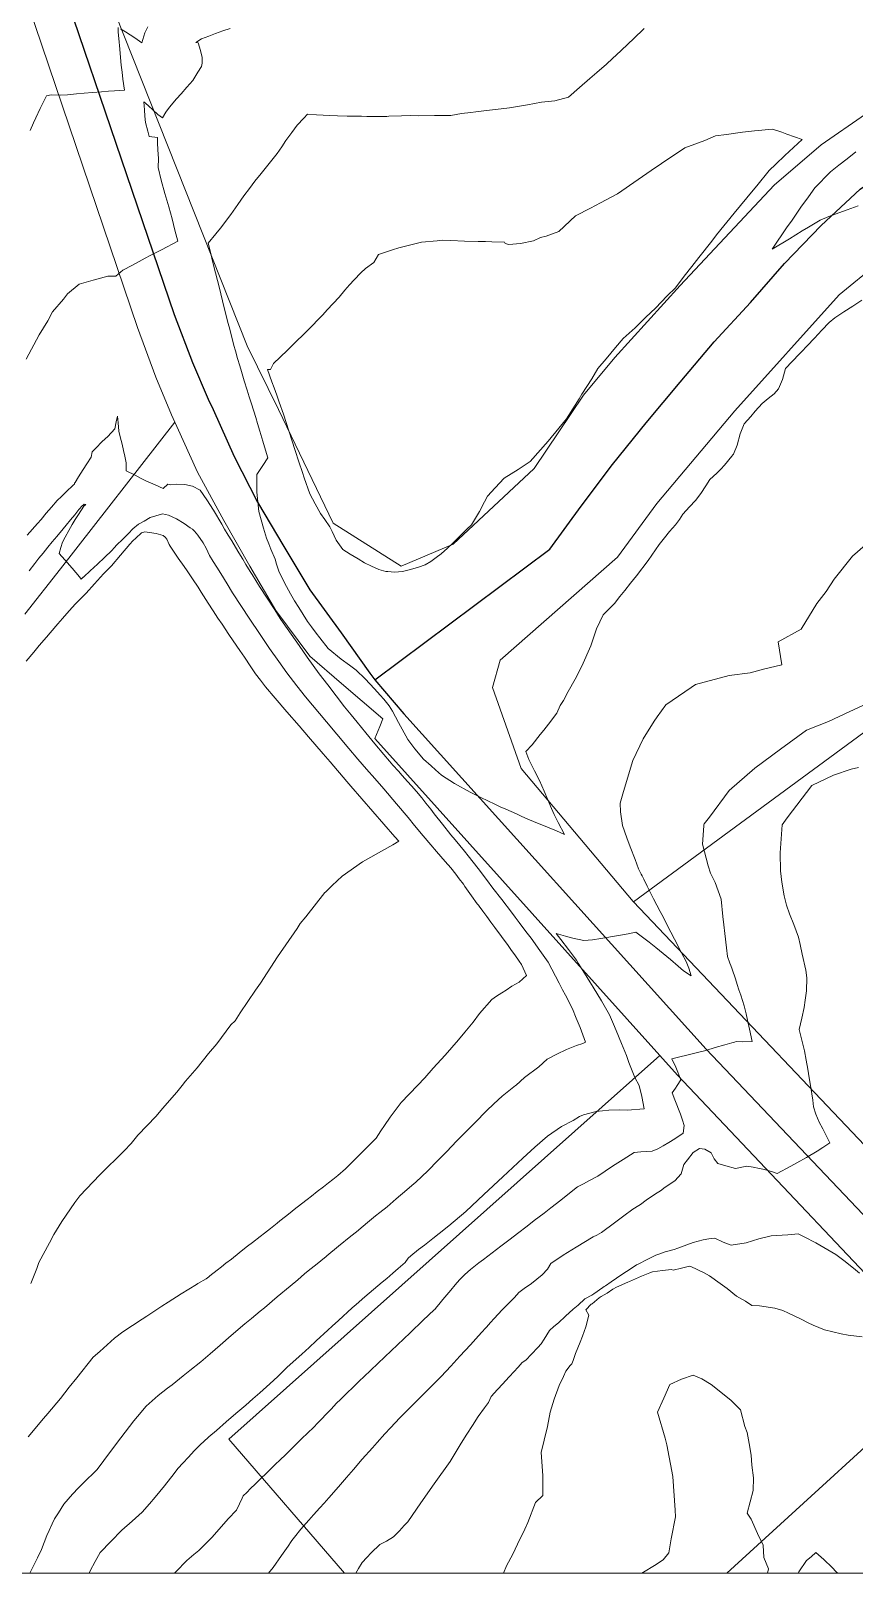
# Model space of a CAD drawing. Header units: inches. Extents: x 11351264 to 11356330, y 6702313 to 6706468.
# Drawn here: x 11352749 to 11353065, y 6702313 to 6702904 of the extents above; entities that cross this region are included whole.
import ezdxf

# ---------------------------------------------------------------- set-up
doc = ezdxf.new("R2010")
doc.units = ezdxf.units.IN
doc.header["$MEASUREMENT"] = 0
doc.layers.add('Shumate_Contours_clip1', color=7, linetype='Continuous', lineweight=0)
doc.layers.add('Shumate_Parcels_clip1', color=7, linetype='Continuous', lineweight=0)
doc.layers.add('Shumate_Streets_clip1', color=7, linetype='Continuous')

msp = doc.modelspace()

# ---------------------------------------------------------------- linework, layer by layer
at = {"layer": 'Shumate_Contours_clip1'}
for points, elevation in [([(11352825.42, 6702905.05), (11352822.72, 6702904.08), (11352819.87, 6702903.05), (11352817.3, 6702902.13), (11352814.49, 6702901.12), (11352812.27, 6702899.72), (11352813.2, 6702899.57), (11352814.12, 6702896.63), (11352814.71, 6702893.87), (11352814.73, 6702891.71), (11352814.5, 6702890.52), (11352813.03, 6702888.27), (11352811.14, 6702885.06), (11352808.84, 6702882.56), (11352806.68, 6702879.95), (11352804.87, 6702878.02), (11352802.23, 6702874.83), (11352800.79, 6702872.94), (11352799.51, 6702870.86), (11352797.77, 6702872.12), (11352795.89, 6702873.74), (11352794.08, 6702875.52), (11352792.35, 6702876.98), (11352792.67, 6702873.81), (11352792.74, 6702871.39), (11352792.97, 6702868.99), (11352793.88, 6702865.66), (11352794.38, 6702863.6), (11352797.61, 6702863.22), (11352797.56, 6702861.18), (11352797.7, 6702858.54), (11352797.94, 6702855.18), (11352797.87, 6702851.76), (11352799.01, 6702846.87), (11352800.47, 6702841.79), (11352801.99, 6702836.68), (11352802.58, 6702834.43), (11352803.18, 6702832.11), (11352804.32, 6702827.8), (11352805.44, 6702823.59), (11352799.09, 6702820.26), (11352794.84, 6702818.03), (11352792.87, 6702817), (11352787.99, 6702814.37), (11352784.28, 6702812.4), (11352781.68, 6702810.12), (11352778.54, 6702810.14), (11352773, 6702808.65), (11352767.58, 6702807.02), (11352763.12, 6702803.33), (11352761.55, 6702801.33), (11352757.3, 6702796.5), (11352755.55, 6702793.08), (11352752.19, 6702787.64), (11352747.23, 6702778.38)], 1402), ([(11352782.5, 6702905.43), (11352782.59, 6702903.63), (11352782.78, 6702901.18), (11352783.11, 6702897.08), (11352783.39, 6702893.91), (11352783.67, 6702890.99), (11352784.01, 6702888.33), (11352784.35, 6702885.66), (11352784.94, 6702881.44), (11352781.13, 6702881.2), (11352778.81, 6702880.98), (11352776.09, 6702880.74), (11352772.69, 6702880.48), (11352769.56, 6702880.24), (11352766.57, 6702879.97), (11352763.08, 6702879.66), (11352760.45, 6702879.46), (11352756.85, 6702879.61), (11352755.08, 6702879.23), (11352752.63, 6702874.33), (11352751.01, 6702870.85), (11352750.05, 6702868.93), (11352748.76, 6702866)], 1404), ([(11352793.91, 6702905.7), (11352792.81, 6702903.38), (11352791.64, 6702899.53), (11352788.9, 6702901.43), (11352785.32, 6702903.72), (11352783.39, 6702904.92)], 1404), ([(11352984.23, 6702904.99), (11352980.16, 6702901.09), (11352978.11, 6702899.12), (11352975.23, 6702896.48), (11352972.04, 6702893.49), (11352969.7, 6702891.42), (11352966.04, 6702888.2), (11352963.4, 6702885.84), (11352959.4, 6702882.47), (11352955.21, 6702878.71), (11352950.01, 6702877.37), (11352944.78, 6702876.79), (11352939.42, 6702875.8), (11352932.52, 6702874.66), (11352927.14, 6702873.96), (11352923.73, 6702873.63), (11352919.7, 6702873.04), (11352917.69, 6702872.85), (11352914.14, 6702872.41), (11352910.12, 6702871.75), (11352903.81, 6702871.65), (11352897.51, 6702871.6), (11352894.62, 6702871.63), (11352891.2, 6702871.51), (11352886.25, 6702871.42), (11352885.5, 6702871.33), (11352884.81, 6702871.37), (11352883.33, 6702871.33), (11352880.09, 6702871.33), (11352877.93, 6702871.37), (11352875.89, 6702871.42), (11352870.37, 6702871.48), (11352866.6, 6702871.54), (11352863.74, 6702871.68), (11352858.6, 6702871.97), (11352855.09, 6702872.19), (11352853.73, 6702870.73), (11352851.19, 6702867.94), (11352849.09, 6702865.19), (11352846.81, 6702862.07), (11352845.26, 6702859.7), (11352843.5, 6702857.08), (11352837.3, 6702849.52), (11352834.96, 6702846.57), (11352832.88, 6702843.71), (11352830.73, 6702840.88), (11352828.4, 6702837.54), (11352825.76, 6702833.8), (11352821.72, 6702828.58), (11352820.02, 6702826.41), (11352817.1, 6702822.73), (11352817.92, 6702819.28), (11352818.73, 6702815.89), (11352819.84, 6702811.36), (11352821.33, 6702805.52), (11352823.08, 6702798.56), (11352824.75, 6702792.05), (11352825.31, 6702789.87), (11352826.91, 6702783.6), (11352827.51, 6702781.47), (11352828.32, 6702778.6), (11352829.14, 6702775.73), (11352829.76, 6702773.58), (11352830.78, 6702769.99), (11352831.98, 6702766.41), (11352832.78, 6702763.88), (11352833.64, 6702761.17), (11352835.28, 6702755.94), (11352835.95, 6702753.72), (11352836.89, 6702750.71), (11352838.02, 6702746.97), (11352838.31, 6702746.07), (11352839.98, 6702740.51), (11352837.99, 6702737.6), (11352835.76, 6702734.15), (11352835.67, 6702727.39), (11352836.48, 6702719.96), (11352838.28, 6702713.64), (11352839.43, 6702709.81), (11352840.26, 6702707.59), (11352841.11, 6702705.52), (11352842.67, 6702701.76), (11352843.24, 6702699.75), (11352844.08, 6702697.11), (11352846.37, 6702692.58), (11352848.6, 6702688.47), (11352850.19, 6702685.76), (11352851.78, 6702683.16), (11352853.45, 6702680.5), (11352855.18, 6702677.81), (11352856.62, 6702675.77), (11352858.44, 6702673.38), (11352859.79, 6702671.54), (11352863.07, 6702667.47), (11352868.02, 6702663.43), (11352871.26, 6702661.06), (11352873.84, 6702659.21), (11352877.17, 6702655.92), (11352880.82, 6702652), (11352883.02, 6702649.62), (11352884.41, 6702648.03), (11352886.47, 6702645.53), (11352887.66, 6702643.42), (11352890.02, 6702639.16), (11352893.54, 6702632.66), (11352896.22, 6702628.98), (11352899.57, 6702625.14), (11352902.48, 6702622.48), (11352904.26, 6702620.99), (11352906.54, 6702619.01), (11352911.5, 6702615.78), (11352917.44, 6702612.42), (11352921.53, 6702610.38), (11352926.93, 6702607.78), (11352929.01, 6702606.86), (11352931.13, 6702605.95), (11352933.17, 6702605.03), (11352935.22, 6702604.09), (11352937.27, 6702603.15), (11352939.34, 6702602.22), (11352942.67, 6702600.86), (11352943.71, 6702600.42), (11352947.82, 6702598.81), (11352950.61, 6702597.61), (11352953.61, 6702596.18), (11352951.28, 6702600.76), (11352949.7, 6702603.93), (11352948.72, 6702606.16), (11352947.25, 6702609.47), (11352945.91, 6702612.79), (11352944.03, 6702616.88), (11352942.16, 6702620.6), (11352940.04, 6702625.01), (11352938.88, 6702628.06), (11352941.2, 6702630.58), (11352944.36, 6702634.53), (11352945.68, 6702636.21), (11352947.52, 6702638.47), (11352950.68, 6702642.69), (11352952.04, 6702645.58), (11352953.22, 6702647.6), (11352955.04, 6702650.98), (11352957.79, 6702655.72), (11352960.24, 6702660.77), (11352963.78, 6702668.54), (11352965.97, 6702675.04), (11352968.46, 6702680.32), (11352970.73, 6702682.74), (11352972.78, 6702684.72), (11352974.81, 6702687.35), (11352976.82, 6702689.67), (11352978.98, 6702692.48), (11352981.26, 6702695.27), (11352985.68, 6702701.18), (11352989.99, 6702707.34), (11352991.97, 6702709.91), (11352993.97, 6702712.29), (11352996.2, 6702714.85), (11352997.76, 6702716.93), (11352999.09, 6702718.94), (11353001.52, 6702721.73), (11353003.9, 6702724.13), (11353005.96, 6702726.84), (11353007.9, 6702729.83), (11353009.44, 6702732.19), (11353012.12, 6702734.66), (11353013.65, 6702736.21), (11353015.01, 6702737.73), (11353017.76, 6702741.14), (11353018.25, 6702741.67), (11353018.4, 6702742), (11353019.86, 6702745.37), (11353021.03, 6702749.7), (11353022.56, 6702753.61), (11353025.06, 6702756.35), (11353026.77, 6702758.39), (11353029.38, 6702761.34), (11353031.8, 6702763.31), (11353033.98, 6702765.07), (11353035.76, 6702766.91), (11353037.23, 6702770.55), (11353038.42, 6702774.7), (11353040.96, 6702777.38), (11353043.77, 6702780.35), (11353044.14, 6702780.73), (11353044.51, 6702781.13), (11353046.67, 6702783.42), (11353049.52, 6702786.42), (11353050.9, 6702787.87), (11353052.36, 6702789.42), (11353055.18, 6702792.42), (11353057.28, 6702794.2), (11353060.74, 6702796.44), (11353064.2, 6702798.69), (11353067.66, 6702800.89)], 1400), ([(11353066.3, 6702837.11), (11353062.02, 6702835.6), (11353057.4, 6702833.89), (11353054.98, 6702832.95), (11353051.7, 6702831.65), (11353047.17, 6702828.85), (11353044.8, 6702827.44), (11353039.93, 6702824.43), (11353033.26, 6702820.46), (11353039.08, 6702829.03), (11353040.66, 6702831.25), (11353044.29, 6702836.55), (11353047.17, 6702840.56), (11353049.58, 6702844.04), (11353055.59, 6702850.17), (11353058.88, 6702852.67), (11353062.03, 6702855.11), (11353065.31, 6702857.71)], 1400), ([(11352748.7, 6702313.21), (11352751.56, 6702319.12), (11352753.09, 6702322.26), (11352755.2, 6702327.61), (11352756.06, 6702329.62), (11352757.2, 6702332.13), (11352758.16, 6702334.02), (11352759.67, 6702336.37), (11352761.7, 6702339.66), (11352764.98, 6702343.52), (11352767.36, 6702345.91), (11352770.8, 6702349.32), (11352772.7, 6702351.19), (11352774.52, 6702352.89), (11352777.05, 6702356.35), (11352779.59, 6702359.83), (11352783.52, 6702365.04), (11352785.22, 6702367.26), (11352788.53, 6702371.59), (11352789.98, 6702373.27), (11352793.33, 6702377.16), (11352797.86, 6702381.23), (11352801.49, 6702384.08), (11352803.2, 6702385.43), (11352807.5, 6702388.83), (11352810.07, 6702390.86), (11352814.18, 6702394.15), (11352817.82, 6702397.26), (11352821.7, 6702400.6), (11352825.87, 6702404.22), (11352831.12, 6702408.71), (11352833.69, 6702410.82), (11352837, 6702413.6), (11352838.6, 6702414.91), (11352843.52, 6702419.02), (11352848.45, 6702423.19), (11352851.36, 6702425.64), (11352853.97, 6702427.88), (11352856.05, 6702429.57), (11352858.15, 6702431.24), (11352860.24, 6702432.93), (11352862.27, 6702434.56), (11352862.37, 6702434.64), (11352862.55, 6702434.79), (11352867.03, 6702438.45), (11352871.77, 6702442.3), (11352873.88, 6702444.02), (11352876.49, 6702446.16), (11352878.12, 6702447.53), (11352881.16, 6702450.11), (11352882.83, 6702451.39), (11352885.65, 6702453.59), (11352889.09, 6702456.6), (11352893.26, 6702460.09), (11352895.13, 6702461.71), (11352896.64, 6702463.02), (11352901.21, 6702467.33), (11352905.14, 6702471.34), (11352908.49, 6702474.73), (11352912.19, 6702478.66), (11352916.77, 6702483.18), (11352919.45, 6702485.82), (11352923.81, 6702490.29), (11352926.62, 6702493.01), (11352929.76, 6702495.91), (11352934.88, 6702500), (11352935.08, 6702500.16), (11352938.32, 6702503.14), (11352943.83, 6702507.25), (11352947.03, 6702510.12), (11352950.68, 6702512.03), (11352954.38, 6702513.83), (11352958.23, 6702515.38), (11352960.7, 6702516.12), (11352961.69, 6702516.68), (11352960.65, 6702519.49), (11352959.62, 6702522.29), (11352958.19, 6702525.86), (11352956.68, 6702529.45), (11352953.98, 6702534.72), (11352952.9, 6702536.67), (11352951.66, 6702539.23), (11352950.23, 6702541.91), (11352947.39, 6702547.26), (11352944.2, 6702551.8), (11352940.83, 6702556.47), (11352938.88, 6702559.03), (11352936.25, 6702562.51), (11352934.7, 6702564.58), (11352933.31, 6702566.42), (11352929.57, 6702571.3), (11352926.18, 6702575.7), (11352923.76, 6702579.02), (11352920.55, 6702583.16), (11352916.68, 6702588.04), (11352915.26, 6702589.82), (11352913.48, 6702592.03), (11352911.68, 6702594.13), (11352910.05, 6702596.11), (11352906.86, 6702600.14), (11352903.68, 6702604.16), (11352902.35, 6702605.87), (11352900.51, 6702608.19), (11352898.9, 6702610.26), (11352896.9, 6702612.63), (11352894.97, 6702614.82), (11352893.44, 6702616.54), (11352891.43, 6702618.83), (11352889.99, 6702620.45), (11352887.89, 6702622.84), (11352886.53, 6702624.37), (11352884.35, 6702626.85), (11352880.95, 6702630.98), (11352877.55, 6702635.12), (11352874.15, 6702639.25), (11352871.83, 6702642.08), (11352869.31, 6702645.1), (11352866.09, 6702649.34), (11352862.87, 6702653.58), (11352859.65, 6702657.83), (11352857.28, 6702660.96), (11352855.02, 6702664.21), (11352851.95, 6702668.59), (11352848.89, 6702672.97), (11352845.82, 6702677.35), (11352844.7, 6702679.03), (11352842.56, 6702682.33), (11352839.66, 6702686.81), (11352836.76, 6702691.29), (11352833.85, 6702695.77), (11352833.1, 6702697), (11352831.5, 6702699.68), (11352830.3, 6702701.66), (11352828.79, 6702704.19), (11352827.51, 6702706.31), (11352826.07, 6702708.71), (11352824.7, 6702710.96), (11352823.35, 6702713.21), (11352822.29, 6702715.15), (11352819.08, 6702720.46), (11352816.51, 6702724.41), (11352813.91, 6702728.2), (11352811.08, 6702729.68), (11352808.1, 6702730.34), (11352805.02, 6702730.47), (11352802.63, 6702730.24), (11352801.54, 6702730.38), (11352799.74, 6702728.81), (11352796.69, 6702730.14), (11352793.41, 6702731.64), (11352791.4, 6702732.65), (11352789.01, 6702733.84), (11352785.58, 6702735.57), (11352785.62, 6702738.56), (11352785.09, 6702741.11), (11352784.6, 6702743.4), (11352784.04, 6702745.71), (11352783.29, 6702748.61), (11352782.82, 6702750.79), (11352782.51, 6702754), (11352782.23, 6702756.53), (11352781.81, 6702754.28), (11352781.31, 6702751.66), (11352778.57, 6702748.75), (11352776.42, 6702746.82), (11352774, 6702744.21), (11352772.6, 6702742.77), (11352772.19, 6702740.78), (11352770.56, 6702738.27), (11352769.17, 6702736.07), (11352767.36, 6702733.21), (11352765.99, 6702731.04), (11352765.84, 6702730.77), (11352765.79, 6702730.68), (11352765.74, 6702730.47), (11352765.45, 6702730.19), (11352762.44, 6702727.34), (11352760.77, 6702725.75), (11352759.11, 6702724.16), (11352756.95, 6702721.61), (11352754.97, 6702719.28), (11352752.96, 6702716.93), (11352751.59, 6702715.37), (11352747.7, 6702710.9)], 1400), ([(11352748.08, 6702365.46), (11352753.96, 6702372.42), (11352755.51, 6702374.35), (11352760.37, 6702380.17), (11352763.76, 6702384.44), (11352766.7, 6702388), (11352772.94, 6702395.92), (11352775.47, 6702398.13), (11352781.1, 6702403.21), (11352784.27, 6702405.71), (11352791.73, 6702410.57), (11352793.47, 6702411.72), (11352799.24, 6702415.52), (11352801.71, 6702417.03), (11352806.67, 6702420.29), (11352812.63, 6702423.81), (11352813.07, 6702424.15), (11352816.26, 6702425.98), (11352817.27, 6702426.76), (11352817.67, 6702427.07), (11352820.55, 6702429.34), (11352822.19, 6702430.63), (11352823.83, 6702431.92), (11352825.93, 6702433.57), (11352828.93, 6702435.92), (11352830.39, 6702437.07), (11352832.16, 6702438.46), (11352833.99, 6702439.89), (11352836.95, 6702442.22), (11352838.58, 6702443.5), (11352840.89, 6702445.31), (11352843.5, 6702447.36), (11352844.49, 6702448.14), (11352846.64, 6702449.84), (11352848.42, 6702451.23), (11352850.06, 6702452.52), (11352852.88, 6702454.74), (11352854.98, 6702456.37), (11352856.62, 6702457.66), (11352858.83, 6702459.39), (11352861.24, 6702461.27), (11352863.18, 6702462.81), (11352864.78, 6702464.05), (11352866.73, 6702465.59), (11352869.65, 6702468.09), (11352876.38, 6702474.79), (11352881.44, 6702479.83), (11352883.18, 6702482.62), (11352884.69, 6702484.73), (11352886.85, 6702487.98), (11352891.01, 6702493.51), (11352897.24, 6702500), (11352900.16, 6702503.04), (11352903.28, 6702506.63), (11352907.85, 6702511.67), (11352913, 6702517.52), (11352915.47, 6702520.44), (11352918.62, 6702524.32), (11352921.07, 6702527.58), (11352925.82, 6702533), (11352927.62, 6702534.23), (11352929.59, 6702535.58), (11352931.32, 6702536.62), (11352933.52, 6702538.08), (11352936.32, 6702539.68), (11352939.15, 6702542.22), (11352937.16, 6702546.44), (11352936.28, 6702547.74), (11352934.58, 6702550.13), (11352933.35, 6702551.8), (11352932.03, 6702553.63), (11352929.47, 6702557.12), (11352926.91, 6702560.61), (11352925.38, 6702562.69), (11352923.86, 6702564.76), (11352922.33, 6702566.83), (11352920.93, 6702568.72), (11352920.65, 6702569.1), (11352920.23, 6702569.69), (11352918.06, 6702572.66), (11352916.73, 6702574.5), (11352915.4, 6702576.34), (11352914.89, 6702577.23), (11352913.33, 6702579.29), (11352911.98, 6702580.99), (11352910.1, 6702583.5), (11352907.93, 6702585.85), (11352904.55, 6702589.68), (11352902.39, 6702592.23), (11352899.46, 6702595.7), (11352896.17, 6702599.72), (11352893.72, 6702602.76), (11352889.3, 6702607.94), (11352884.37, 6702613.71), (11352880.91, 6702617.62), (11352877.69, 6702621.27), (11352874.48, 6702625.11), (11352871.03, 6702629.2), (11352866.34, 6702634.71), (11352862.38, 6702639.37), (11352854.34, 6702648.9), (11352851.05, 6702653.16), (11352847.21, 6702658.14), (11352844.08, 6702662.52), (11352840.5, 6702667.53), (11352836.94, 6702672.85), (11352832.76, 6702679.07), (11352829.81, 6702683.6), (11352826.38, 6702688.85), (11352824.3, 6702692.22), (11352821.85, 6702696.23), (11352820.36, 6702698.65), (11352818.97, 6702700.87), (11352817.6, 6702703.08), (11352816.21, 6702705.87), (11352815.12, 6702708.02), (11352813.13, 6702710.91), (11352811.76, 6702712.39), (11352811.05, 6702713.15), (11352810.18, 6702713.66), (11352807.84, 6702715.41), (11352804.84, 6702717.14), (11352801.81, 6702718.52), (11352799.53, 6702719.03), (11352796.97, 6702718.35), (11352794.81, 6702717.64), (11352792.5, 6702716.31), (11352790.34, 6702715.15), (11352788.2, 6702713.29), (11352786.54, 6702711.58), (11352784.21, 6702709.28), (11352782.08, 6702707.18), (11352781.01, 6702706.03), (11352780.07, 6702705.03), (11352777.33, 6702702.4), (11352774.6, 6702699.81), (11352771.86, 6702697.26), (11352769.34, 6702694.95), (11352769.24, 6702694.85), (11352769.16, 6702694.77), (11352768.35, 6702694.05), (11352767.74, 6702694.96), (11352766.33, 6702696.57), (11352764.89, 6702698.22), (11352762.05, 6702701.49), (11352759.89, 6702703.93), (11352760.51, 6702706.23), (11352761.25, 6702708.28), (11352762.25, 6702710.18), (11352763.62, 6702712.66), (11352764.85, 6702714.96), (11352766.05, 6702716.86), (11352767.28, 6702718.77), (11352769.41, 6702722), (11352770.18, 6702722.7), (11352769.55, 6702722.78), (11352769.15, 6702722.45), (11352768.82, 6702722.25), (11352767.49, 6702720.73), (11352765.86, 6702718.72), (11352764.21, 6702716.72), (11352762.57, 6702714.74), (11352761.41, 6702713.27), (11352758.96, 6702710.33), (11352757.28, 6702708.29), (11352755.61, 6702706.26), (11352753.72, 6702703.96), (11352752.14, 6702702.03), (11352750.57, 6702700.09), (11352748.39, 6702697.24)], 1398), ([(11352749.02, 6702424.2), (11352751.31, 6702429.91), (11352752.18, 6702432.27), (11352756.23, 6702439.8), (11352757.81, 6702442.99), (11352760.9, 6702447.97), (11352765.9, 6702455.25), (11352767.88, 6702457.79), (11352775.54, 6702465.88), (11352784.86, 6702475.01), (11352787.47, 6702477.89), (11352790.13, 6702480.98), (11352797.04, 6702488.29), (11352799.53, 6702491.18), (11352805.06, 6702497.55), (11352807.05, 6702500), (11352808.4, 6702501.65), (11352812.88, 6702506.8), (11352817.16, 6702512.33), (11352820.37, 6702516.02), (11352825.78, 6702523.33), (11352827.37, 6702524.86), (11352829.3, 6702527.86), (11352835.18, 6702536.55), (11352837.16, 6702539.32), (11352843.65, 6702549.32), (11352851.1, 6702560.21), (11352852.36, 6702562.07), (11352854.43, 6702564.7), (11352861.78, 6702574.01), (11352861.99, 6702574.15), (11352864.57, 6702576.62), (11352868.42, 6702580.26), (11352876.22, 6702585.69), (11352881.49, 6702588.71), (11352883.5, 6702589.8), (11352887.87, 6702592.31), (11352890.09, 6702593.64), (11352888.67, 6702595.29), (11352888.61, 6702595.36), (11352884.45, 6702600.15), (11352880.22, 6702605.03), (11352875.99, 6702609.91), (11352871.77, 6702614.79), (11352871.01, 6702615.67), (11352870.24, 6702616.57), (11352863.77, 6702624.04), (11352861.07, 6702627.18), (11352855.49, 6702633.63), (11352851.91, 6702637.81), (11352847.25, 6702643.21), (11352842.75, 6702648.46), (11352839.02, 6702652.78), (11352837.07, 6702655.3), (11352835.22, 6702657.8), (11352833.42, 6702660.45), (11352830.93, 6702664.13), (11352829.2, 6702666.67), (11352826.64, 6702670.46), (11352824.99, 6702672.89), (11352822.35, 6702676.79), (11352820.77, 6702679.11), (11352818.92, 6702681.93), (11352817.02, 6702684.88), (11352814.37, 6702689.1), (11352813.16, 6702690.95), (11352811.07, 6702694.12), (11352808.93, 6702697.25), (11352807.78, 6702698.89), (11352805.6, 6702702.03), (11352802.51, 6702706.65), (11352802.11, 6702707.38), (11352801.24, 6702709.37), (11352800.61, 6702710.08), (11352799.81, 6702710.73), (11352797.05, 6702711.58), (11352794.58, 6702711.94), (11352792.82, 6702712.17), (11352791.53, 6702711.75), (11352789.34, 6702709.8), (11352788.22, 6702708.69), (11352786.96, 6702707.42), (11352783.4, 6702703.21), (11352779.93, 6702699.2), (11352776.93, 6702696.12), (11352773.5, 6702692.23), (11352770.28, 6702688.62), (11352766.2, 6702684.58), (11352763.81, 6702681.86), (11352761.24, 6702679.02), (11352759.45, 6702676.94), (11352756.41, 6702673.48), (11352755.04, 6702671.88), (11352752.3, 6702668.58), (11352750.16, 6702666.04), (11352747.28, 6702662.64)], 1396), ([(11352771.39, 6702313.21), (11352771.83, 6702314.12), (11352773.67, 6702317.65), (11352775.62, 6702321.13), (11352779.74, 6702325.4), (11352783.98, 6702329.63), (11352787.85, 6702333.15), (11352791.68, 6702336.57), (11352794.55, 6702339.73), (11352796.69, 6702342.27), (11352800.32, 6702346.62), (11352803.99, 6702351.45), (11352805.44, 6702353.27), (11352807.42, 6702355.47), (11352809.36, 6702357.58), (11352811.83, 6702360.2), (11352813.56, 6702361.96), (11352815.84, 6702364.12), (11352816.61, 6702364.82), (11352817.33, 6702365.45), (11352820.19, 6702367.91), (11352823.94, 6702371.14), (11352827.69, 6702374.36), (11352831.43, 6702377.59), (11352834.12, 6702379.96), (11352836.79, 6702382.35), (11352840.63, 6702385.8), (11352843.72, 6702388.61), (11352845.51, 6702390.3), (11352847.38, 6702392.13), (11352852.93, 6702397.14), (11352855.73, 6702399.68), (11352858.45, 6702402.19), (11352862.87, 6702406.26), (11352864.62, 6702407.86), (11352867.02, 6702410.05), (11352872.21, 6702414.84), (11352873.75, 6702416.2), (11352877.08, 6702419.06), (11352880.47, 6702421.9), (11352883.8, 6702424.76), (11352885.51, 6702426.17), (11352887.85, 6702428.11), (11352889.87, 6702429.88), (11352892.57, 6702432.29), (11352893.78, 6702433.89), (11352894.69, 6702434.79), (11352897.68, 6702437.18), (11352899.96, 6702438.92), (11352903.13, 6702441.42), (11352905.66, 6702443.41), (11352909.29, 6702446.33), (11352915.83, 6702451.84), (11352922.67, 6702458.23), (11352929.96, 6702465.07), (11352937.67, 6702472.19), (11352942.32, 6702476.45), (11352947.1, 6702480.61), (11352952.51, 6702484.3), (11352956.93, 6702486.69), (11352959.42, 6702488.2), (11352960.97, 6702488.85), (11352965.82, 6702490.12), (11352970.62, 6702490.62), (11352974.69, 6702490.71), (11352977.7, 6702490.57), (11352984.23, 6702491.14), (11352983.28, 6702495.85), (11352982.34, 6702500), (11352982.31, 6702500.09), (11352980.65, 6702503.17), (11352978.34, 6702508.86), (11352977.37, 6702511.54), (11352975.56, 6702516.15), (11352973.49, 6702521.16), (11352972.5, 6702523.5), (11352970.86, 6702527.11), (11352967.8, 6702532.44), (11352964.67, 6702537.78), (11352963.37, 6702539.82), (11352961.38, 6702543.15), (11352958.95, 6702546.92), (11352958.24, 6702548.13), (11352955.15, 6702552.18), (11352952.19, 6702556.02), (11352950.41, 6702558.31), (11352953.99, 6702557.28), (11352956.79, 6702556.48), (11352961.08, 6702555.59), (11352964.37, 6702555.9), (11352967.6, 6702556.32), (11352974.31, 6702557.48), (11352978.01, 6702558.21), (11352981.05, 6702558.81), (11352983.6, 6702556.91), (11352986.11, 6702554.99), (11352988.71, 6702552.88), (11352991.54, 6702550.61), (11352994.27, 6702548.39), (11352997.29, 6702545.74), (11352999.34, 6702543.94), (11353002.28, 6702542.02), (11353001.31, 6702544.99), (11353000.33, 6702547.55), (11352998.65, 6702550.68), (11352997.71, 6702552.45), (11352995.8, 6702556.17), (11352994.48, 6702558.76), (11352992.82, 6702561.99), (11352991.55, 6702564.4), (11352990.3, 6702566.78), (11352989.06, 6702569.2), (11352987.82, 6702571.58), (11352986.66, 6702573.87), (11352985.37, 6702576.38), (11352984.01, 6702579.08), (11352983.38, 6702580.32), (11352983, 6702581.06), (11352982.75, 6702581.54), (11352981.98, 6702583.12), (11352980.73, 6702586.69), (11352978.86, 6702591.49), (11352977.53, 6702594.97), (11352975.95, 6702599.66), (11352975.11, 6702604.91), (11352975.04, 6702608.21), (11352976.29, 6702612.68), (11352979.86, 6702624.55), (11352983.86, 6702632.88), (11352988.08, 6702639.65), (11352989.21, 6702641.34), (11352992.45, 6702645.96), (11353002.25, 6702652.55), (11353003.91, 6702653.75), (11353016.81, 6702657.1), (11353024.87, 6702658.17), (11353029.98, 6702659.6), (11353036.94, 6702661.17), (11353035.64, 6702670.08), (11353044.41, 6702674.87), (11353050.36, 6702684.68), (11353053.95, 6702689.33), (11353056.99, 6702693.99), (11353064.08, 6702702.83), (11353068.88, 6702707.05)], 1402), ([(11352804.15, 6702313.21), (11352804.63, 6702313.68), (11352808.82, 6702318), (11352811.6, 6702320.38), (11352813.4, 6702321.88), (11352816.3, 6702324.76), (11352818.39, 6702326.92), (11352821.26, 6702330.06), (11352824.69, 6702334.01), (11352827.94, 6702337.38), (11352829.11, 6702339.74), (11352830.09, 6702341.9), (11352830.5, 6702342.9), (11352831.81, 6702344.17), (11352833.33, 6702345.65), (11352835.1, 6702347.36), (11352836.88, 6702349.07), (11352839.68, 6702351.83), (11352842.77, 6702354.82), (11352844.69, 6702356.66), (11352846.64, 6702358.49), (11352848.92, 6702360.71), (11352851.56, 6702363.38), (11352853.21, 6702365.02), (11352854.86, 6702366.59), (11352857.79, 6702369.45), (11352858.04, 6702369.7), (11352858.46, 6702370.11), (11352860.38, 6702372.12), (11352862.45, 6702374.24), (11352864.22, 6702376.1), (11352866.25, 6702378.28), (11352867.72, 6702379.79), (11352875.12, 6702386.84), (11352876.73, 6702388.4), (11352884.8, 6702396.09), (11352894.48, 6702405.3), (11352899.52, 6702410.09), (11352903.74, 6702414.12), (11352903.9, 6702414.27), (11352904.03, 6702414.38), (11352904.1, 6702414.48), (11352905.49, 6702416.16), (11352907.02, 6702418), (11352908.54, 6702419.85), (11352910.09, 6702421.67), (11352911.77, 6702423.63), (11352913.44, 6702425.59), (11352915.4, 6702427.65), (11352917.58, 6702429.53), (11352920.87, 6702432.05), (11352922.66, 6702433.41), (11352925.96, 6702435.93), (11352929.23, 6702438.46), (11352932.82, 6702441.16), (11352935.64, 6702443.37), (11352939.3, 6702446.13), (11352942.06, 6702448.29), (11352945.81, 6702451.1), (11352948.45, 6702453.21), (11352952.27, 6702456.07), (11352955.54, 6702458.83), (11352958.66, 6702461.19), (11352960.95, 6702462.41), (11352963.24, 6702463.62), (11352966.46, 6702465.33), (11352972.07, 6702469.13), (11352976.21, 6702471.75), (11352980.4, 6702474.34), (11352982.97, 6702474.62), (11352987.24, 6702474.89), (11352989.44, 6702475.84), (11352991.46, 6702476.94), (11352993.68, 6702478.24), (11352995.9, 6702479.56), (11352999.2, 6702481.77), (11352999.55, 6702484.7), (11352998.94, 6702486.8), (11352998.19, 6702489.1), (11352995.93, 6702494.59), (11352994.96, 6702497.25), (11352996.2, 6702499), (11352996.82, 6702500), (11352998.22, 6702502.23), (11352996.3, 6702507.05), (11352994.76, 6702510.27), (11352997.93, 6702511.01), (11353000.59, 6702511.64), (11353004.12, 6702512.51), (11353007.79, 6702513.5), (11353011.47, 6702514.55), (11353015.15, 6702515.61), (11353017.87, 6702516.4), (11353018.82, 6702516.67), (11353019.46, 6702516.86), (11353021.91, 6702516.75), (11353025.67, 6702516.96), (11353024.62, 6702521.69), (11353023.85, 6702525.08), (11353023.25, 6702527.51), (11353022.48, 6702530.55), (11353021.84, 6702532.62), (11353021.22, 6702534.64), (11353020.56, 6702536.65), (11353019.9, 6702538.73), (11353019.17, 6702540.89), (11353017.91, 6702544.58), (11353017.43, 6702545.99), (11353017.06, 6702546.9), (11353016.19, 6702549.48), (11353015.81, 6702552.75), (11353015.17, 6702558.35), (11353014.75, 6702561.56), (11353014.37, 6702564.79), (11353013.75, 6702571.38), (11353011.4, 6702577.89), (11353009.62, 6702581.38), (11353008.73, 6702584.15), (11353006.53, 6702592.5), (11353007.05, 6702599.55), (11353007.07, 6702599.91), (11353007.25, 6702600.29), (11353009.29, 6702602.84), (11353016.76, 6702613.03), (11353026.58, 6702621.59), (11353036.51, 6702628.97), (11353046.47, 6702636.13), (11353054.92, 6702639.45), (11353063.02, 6702643.28), (11353069.4, 6702646.28)], 1404), ([(11352840.22, 6702313.21), (11352841.96, 6702315.38), (11352845.16, 6702319.92), (11352847.67, 6702323.58), (11352848.89, 6702325.29), (11352849.15, 6702325.67), (11352850.13, 6702326.97), (11352852.61, 6702330.12), (11352855.66, 6702333.55), (11352857.47, 6702335.61), (11352859.82, 6702338.2), (11352861.46, 6702339.99), (11352863.34, 6702342.04), (11352866.99, 6702346.24), (11352870.14, 6702349.87), (11352872.82, 6702352.94), (11352876.13, 6702356.83), (11352880.09, 6702361.26), (11352881.85, 6702363.25), (11352884.77, 6702366.53), (11352887.01, 6702368.95), (11352890.48, 6702372.67), (11352896.75, 6702378.92), (11352899.16, 6702381.39), (11352906.39, 6702388.56), (11352910.14, 6702392.56), (11352913.56, 6702396.34), (11352917.63, 6702400.74), (11352920.68, 6702404.12), (11352921.01, 6702404.5), (11352921.55, 6702405.1), (11352923.7, 6702407.45), (11352925.31, 6702409.23), (11352926.74, 6702410.77), (11352929.8, 6702414.07), (11352932.98, 6702417.31), (11352934.52, 6702418.87), (11352936.17, 6702420.7), (11352938.21, 6702422.23), (11352940.96, 6702424.16), (11352945.11, 6702427.56), (11352947.17, 6702429.65), (11352948.42, 6702431.88), (11352953.14, 6702435.04), (11352958.11, 6702438.07), (11352964.61, 6702442.03), (11352966.11, 6702442.65), (11352967.84, 6702443.74), (11352972.78, 6702447.43), (11352976.35, 6702450.07), (11352979.88, 6702452.62), (11352982.11, 6702454.03), (11352982.78, 6702454.45), (11352984.96, 6702456.07), (11352988.61, 6702458.53), (11352990.48, 6702459.72), (11352992.27, 6702461.05), (11352995.93, 6702463.52), (11352998.36, 6702466.27), (11352999.45, 6702469.74), (11353000.87, 6702471.55), (11353002.94, 6702474.41), (11353005.4, 6702475.96), (11353007.45, 6702475.71), (11353009.93, 6702474.19), (11353011.02, 6702471.99), (11353012.46, 6702470.14), (11353015.46, 6702469.23), (11353019.24, 6702468.22), (11353023.5, 6702469.09), (11353026.03, 6702468.7), (11353028.4, 6702468.31), (11353030.38, 6702467.81), (11353033.35, 6702467.03), (11353035.24, 6702466.37), (11353040.37, 6702469.16), (11353042.68, 6702470.45), (11353046.45, 6702472.49), (11353050.48, 6702474.93), (11353052.75, 6702476.34), (11353055.34, 6702478.03), (11353053.75, 6702481.4), (11353052.73, 6702483.46), (11353051.25, 6702485.97), (11353050.03, 6702489.09), (11353049.06, 6702491.9), (11353048.83, 6702494.48), (11353047.95, 6702500), (11353047.93, 6702500.1), (11353047.48, 6702503.03), (11353046.94, 6702506.25), (11353046.3, 6702509.8), (11353045.62, 6702513.33), (11353044.44, 6702518.42), (11353043.65, 6702521.52), (11353044.59, 6702525.83), (11353045.49, 6702529.94), (11353045.96, 6702532.75), (11353046.38, 6702536.27), (11353046.58, 6702541.33), (11353046.15, 6702544.3), (11353044.78, 6702550.32), (11353044.03, 6702554.05), (11353043.32, 6702556.83), (11353041.52, 6702561.76), (11353039.97, 6702565.87), (11353038.81, 6702569.11), (11353037.84, 6702572.77), (11353036.96, 6702577.93), (11353036.51, 6702582.28), (11353036.37, 6702589.24), (11353037.13, 6702599.95), (11353039.09, 6702602.6), (11353048.53, 6702615.01), (11353056.78, 6702618.91), (11353063.6, 6702621.21), (11353066.41, 6702621.95)], 1406), ([(11352873.68, 6702313.21), (11352874.72, 6702314.97), (11352876.12, 6702317.24), (11352877.92, 6702319.26), (11352879.59, 6702320.95), (11352882.81, 6702324.13), (11352885.37, 6702325.41), (11352888.05, 6702327.13), (11352890.44, 6702329.47), (11352892.17, 6702331.41), (11352893.58, 6702332.91), (11352898.6, 6702340.2), (11352903.67, 6702347.42), (11352909.79, 6702355.95), (11352914.02, 6702363.04), (11352916.25, 6702366.41), (11352918.38, 6702369.81), (11352920.61, 6702373.21), (11352922.95, 6702376.59), (11352924.55, 6702378.66), (11352925.53, 6702380.88), (11352927.91, 6702383.61), (11352930.03, 6702385.72), (11352931.1, 6702386.91), (11352932.57, 6702388.56), (11352934.19, 6702390.35), (11352935.83, 6702392.15), (11352937.48, 6702393.93), (11352938.79, 6702394.85), (11352940.96, 6702397.15), (11352943.46, 6702399.62), (11352944.76, 6702401.02), (11352945.8, 6702402.8), (11352947.97, 6702406.13), (11352949.6, 6702407.74), (11352951.37, 6702409.14), (11352954.08, 6702411.71), (11352956.98, 6702414.32), (11352958.88, 6702415.92), (11352961.45, 6702418.28), (11352964.09, 6702419.7), (11352964.86, 6702420.24), (11352968.34, 6702422.67), (11352968.89, 6702423.02), (11352969.39, 6702423.36), (11352971.51, 6702424.8), (11352973.63, 6702426.24), (11352976.74, 6702428.37), (11352977.39, 6702428.75), (11352979.56, 6702430.17), (11352981.27, 6702431.31), (11352982.17, 6702431.76), (11352985.08, 6702433.28), (11352988.65, 6702435.04), (11352989.88, 6702435.41), (11352992.28, 6702436.26), (11352995.73, 6702437.24), (11352997.16, 6702437.72), (11353002.99, 6702439.91), (11353006.77, 6702440.96), (11353008.96, 6702441.26), (11353011.24, 6702441.57), (11353014.51, 6702440.01), (11353017.62, 6702438.91), (11353023.34, 6702439.77), (11353028.16, 6702441.32), (11353032.91, 6702442.45), (11353039.23, 6702442.82), (11353043.25, 6702443.16), (11353045.51, 6702442.06), (11353049.96, 6702439.73), (11353057.63, 6702435.34), (11353060.73, 6702432.99), (11353064.42, 6702430.07), (11353066.76, 6702428.19)], 1408), ([(11352930.23, 6702313.21), (11352931.36, 6702315.98), (11352933.8, 6702320.53), (11352935.66, 6702324.35), (11352938.46, 6702330.04), (11352939.56, 6702332.62), (11352942.57, 6702340.23), (11352945.41, 6702342.92), (11352945.32, 6702350.64), (11352944.75, 6702359.45), (11352945.88, 6702364.15), (11352947.11, 6702369.44), (11352948.22, 6702374.89), (11352949.75, 6702379.82), (11352951.55, 6702385.06), (11352953.22, 6702388.52), (11352954.2, 6702390.57), (11352955.89, 6702392.73), (11352956.45, 6702393.43), (11352956.96, 6702394.67), (11352957.82, 6702397.32), (11352959.72, 6702401.67), (11352960.61, 6702403.96), (11352961.89, 6702407.61), (11352963.03, 6702412.06), (11352961.88, 6702414.04), (11352963.82, 6702416.21), (11352964.31, 6702416.45), (11352967.01, 6702418.69), (11352967.67, 6702419.16), (11352969.98, 6702420.55), (11352972.25, 6702421.97), (11352973.64, 6702422.81), (11352977.92, 6702424.7), (11352978.57, 6702425.02), (11352980.85, 6702425.99), (11352983.13, 6702426.96), (11352986.41, 6702428.33), (11352987.38, 6702428.69), (11352991.24, 6702429.19), (11352994.64, 6702429.56), (11352995.29, 6702429.31), (11352998.51, 6702430.11), (11353001.61, 6702430.84), (11353002.1, 6702430.73), (11353007.26, 6702428.22), (11353009.29, 6702427.16), (11353013.29, 6702424.23), (11353016.08, 6702422.22), (11353019.62, 6702419.33), (11353023, 6702417.42), (11353025.5, 6702415.79), (11353028.44, 6702415.69), (11353034.31, 6702414.8), (11353037.42, 6702413.81), (11353039.54, 6702412.79), (11353044.42, 6702410.58), (11353047.07, 6702409.08), (11353048.94, 6702408.28), (11353053.35, 6702406.41), (11353059.75, 6702404.85), (11353062.46, 6702404.4), (11353067.84, 6702403.73)], 1410), ([(11352983.31, 6702313.21), (11352983.92, 6702313.57), (11352988.12, 6702316.12), (11352991.43, 6702318.28), (11352993.7, 6702321), (11352994.55, 6702326.36), (11352996.27, 6702334.77), (11352996.04, 6702337.36), (11352995.19, 6702350.2), (11352992.93, 6702362.44), (11352992.25, 6702364.93), (11352989.26, 6702374.92), (11352991.74, 6702380.24), (11352994.02, 6702385.53), (11352998.47, 6702387.49), (11353002.93, 6702389.01), (11353006.3, 6702387.66), (11353009.92, 6702385.55), (11353017.48, 6702379.49), (11353021.17, 6702375.85), (11353022.8, 6702369.46), (11353023.71, 6702367.11), (11353024.44, 6702362.95), (11353025.19, 6702358.4), (11353025.44, 6702354.56), (11353026.11, 6702349.71), (11353026.04, 6702344.9), (11353023.63, 6702336.16), (11353025.26, 6702333.91), (11353027.65, 6702328.41), (11353029.85, 6702323.91), (11353030.1, 6702319.22), (11353031.87, 6702314.84), (11353031.55, 6702313.21)], 1412), ([(11353043.3, 6702313.21), (11353043.56, 6702313.73), (11353046.42, 6702318.01), (11353048.27, 6702319.45), (11353050.03, 6702321.16), (11353053.1, 6702318.45), (11353056.27, 6702315.44), (11353057.87, 6702313.76), (11353058.46, 6702313.21)], 1412)]:
    msp.add_lwpolyline(points, dxfattribs=dict(at, elevation=elevation))
at = {"layer": 'Shumate_Contours_clip1', "elevation": 1398}
msp.add_lwpolyline([(11352839.76, 6702774.32), (11352841.49, 6702769.6), (11352842.32, 6702767.37), (11352843.33, 6702764.57), (11352844.24, 6702761.82), (11352845.87, 6702757.2), (11352846.94, 6702754.05), (11352848.01, 6702750.91), (11352850.41, 6702743.3), (11352851.82, 6702739.06), (11352853.24, 6702734.85), (11352853.88, 6702732.91), (11352855.98, 6702726.76), (11352858.05, 6702722.88), (11352860.09, 6702719.22), (11352861.77, 6702716.94), (11352863.68, 6702714.13), (11352864.54, 6702712.28), (11352866.09, 6702708.99), (11352868.7, 6702705.36), (11352871.47, 6702703.63), (11352874.51, 6702701.79), (11352876.97, 6702700.34), (11352879.6, 6702698.98), (11352882.46, 6702697.75), (11352885.16, 6702696.96), (11352885.92, 6702696.92), (11352888.51, 6702696.76), (11352891.6, 6702697.04), (11352894.65, 6702697.7), (11352897.72, 6702698.58), (11352900.27, 6702699.56), (11352902.46, 6702700.87), (11352904.44, 6702702.32), (11352906.37, 6702703.71), (11352908.77, 6702705.9), (11352910.85, 6702707.87), (11352912.49, 6702709.51), (11352914.44, 6702711.38), (11352916.17, 6702713.18), (11352917.95, 6702714.91), (11352921.05, 6702719.99), (11352923.01, 6702723.65), (11352924.16, 6702725.89), (11352927.06, 6702729.07), (11352930.52, 6702732.7), (11352935.89, 6702736.06), (11352940.5, 6702739.08), (11352947.38, 6702746.98), (11352954.39, 6702755.42), (11352959.27, 6702763.11), (11352960.33, 6702764.87), (11352964.12, 6702770.81), (11352966.45, 6702774.72), (11352969.57, 6702778.51), (11352973.24, 6702782.86), (11352976.2, 6702786.22), (11352980.71, 6702790.35), (11352984.81, 6702794.41), (11352988.52, 6702797.89), (11352993.07, 6702802.6), (11352996.26, 6702805.66), (11352999.58, 6702810.16), (11353002.49, 6702813.78), (11353005.11, 6702817.32), (11353010.1, 6702823.54), (11353011.92, 6702825.91), (11353018.76, 6702834.31), (11353025.94, 6702843.04), (11353027.43, 6702844.75), (11353032.13, 6702850.56), (11353034.73, 6702852.99), (11353038.12, 6702856.31), (11353044.79, 6702862.46), (11353038.91, 6702864.6), (11353037.04, 6702865.34), (11353033.39, 6702866.43), (11353026.53, 6702865.86), (11353021.95, 6702865.28), (11353015.78, 6702864.43), (11353011.59, 6702863.95), (11353007.48, 6702862.13), (11352999.77, 6702859.28), (11352990.86, 6702853.31), (11352986.83, 6702850.57), (11352981.93, 6702847.23), (11352973.95, 6702841.73), (11352967.49, 6702838.21), (11352963.6, 6702836.16), (11352957.93, 6702833.3), (11352951.52, 6702827.26), (11352946.68, 6702825.43), (11352944.47, 6702825), (11352941.81, 6702823.71), (11352936.78, 6702822.61), (11352932.29, 6702822.23), (11352930.94, 6702822.59), (11352930.64, 6702823.11), (11352925.81, 6702823.28), (11352923.35, 6702823.38), (11352920.58, 6702823.45), (11352915.31, 6702823.51), (11352910.14, 6702823.82), (11352906.89, 6702823.88), (11352904.79, 6702823.72), (11352898.83, 6702823.16), (11352893.24, 6702821.8), (11352890.08, 6702820.96), (11352887.67, 6702820.2), (11352882.38, 6702818.5), (11352880.51, 6702815.32), (11352877.38, 6702813.01), (11352875.51, 6702811.35), (11352873.01, 6702808.75), (11352871.18, 6702806.8), (11352869.49, 6702804.73), (11352867.25, 6702802.06), (11352862.7, 6702797.23), (11352860.98, 6702795.33), (11352855.11, 6702789.37), (11352849.21, 6702783.61), (11352847.32, 6702781.69), (11352842.09, 6702776.65), (11352840.91, 6702774.39)], close=True, dxfattribs=at)
at = {"layer": 'Shumate_Parcels_clip1'}
for points in [[(11353166.58, 6702920.6), (11353166, 6702920.5), (11353117, 6702901), (11353086, 6702884), (11353052, 6702860.5), (11353034, 6702845), (11352998, 6702806.5), (11352973, 6702779), (11352961, 6702764.5), (11352942, 6702736.5), (11352911, 6702707.5), (11352891, 6702699), (11352865, 6702715.5), (11352844, 6702759), (11352832, 6702783.5), (11352774.57, 6702928.02), (11352772.25, 6702934.85), (11353053, 6703067)], [(11353260, 6702776), (11352980.07, 6702570.43), (11352980, 6702570.5), (11352937, 6702621.5), (11352926, 6702652.5), (11352929, 6702663), (11352974, 6702702.5), (11352989, 6702723), (11353019, 6702758.5), (11353059, 6702803), (11353103, 6702839), (11353121, 6702850), (11353159, 6702867.5), (11353197, 6702880), (11353197.27, 6702880.06)], [(11353302, 6702732), (11353353, 6702677.5), (11353092.71, 6702451.86), (11352980.07, 6702570.43), (11353260, 6702776)], [(11353102.73, 6702392.43), (11353015.9, 6702313.21), (11352869.37, 6702313.21), (11352825, 6702364.5), (11352990.23, 6702511.53), (11352997, 6702504)], [(11353015.9, 6702313.21), (11353102.73, 6702392.43), (11353177.79, 6702313.21)]]:
    msp.add_lwpolyline(points, close=True, dxfattribs=at)
for points in [[(11352727, 6702976), (11352790, 6702790.5), (11352797, 6702771.5), (11352803, 6702757), (11352804.23, 6702754.23), (11352760.42, 6702698.05), (11352746.81, 6702680.61)], [(11352746.81, 6702680.61), (11352760.42, 6702698.05), (11352804.23, 6702754.23), (11352805, 6702752.5), (11352813, 6702735), (11352823, 6702716.5), (11352833, 6702699), (11352843, 6702682), (11352856, 6702664.5), (11352868.13, 6702654.1), (11352884, 6702640.5), (11352882.84, 6702637.6), (11352881, 6702633), (11352990.23, 6702511.53), (11352825, 6702364.5), (11352869.37, 6702313.21), (11352086.03, 6702313.21)]]:
    msp.add_lwpolyline(points, dxfattribs=at)
at = {"layer": 'Shumate_Streets_clip1', "color": 4}
for points in [[(11352423, 6703777), (11352521, 6703559), (11352539, 6703519), (11352584, 6703421), (11352654, 6703243), (11352741, 6702980.5), (11352804, 6702795.5), (11352811, 6702777), (11352817, 6702763), (11352819, 6702759), (11352827, 6702741), (11352836, 6702723.5), (11352846, 6702706.5), (11352856, 6702690), (11352868, 6702673.5), (11352879, 6702658), (11352881, 6702655.5)], [(11352881, 6702655.5), (11352948, 6702705.5), (11352960, 6702722), (11352972, 6702738), (11352985, 6702754), (11352998, 6702769.5), (11353011, 6702785), (11353025, 6702800), (11353038, 6702815), (11353052, 6702829.5), (11353067, 6702843.5), (11353081, 6702853), (11353095, 6702862), (11353110, 6702869.5), (11353125, 6702876.5), (11353141, 6702883), (11353157, 6702888), (11353173, 6702892), (11353190, 6702895.5), (11353206, 6702898), (11353220, 6702898.5), (11353233, 6702900.5), (11353245, 6702904), (11353258, 6702908.5)], [(11352881, 6702655.5), (11352892, 6702642.5), (11353008, 6702514), (11353198, 6702314), (11353198.74, 6702313.21)]]:
    msp.add_lwpolyline(points, dxfattribs=at)

doc.saveas('drawing.dxf')
